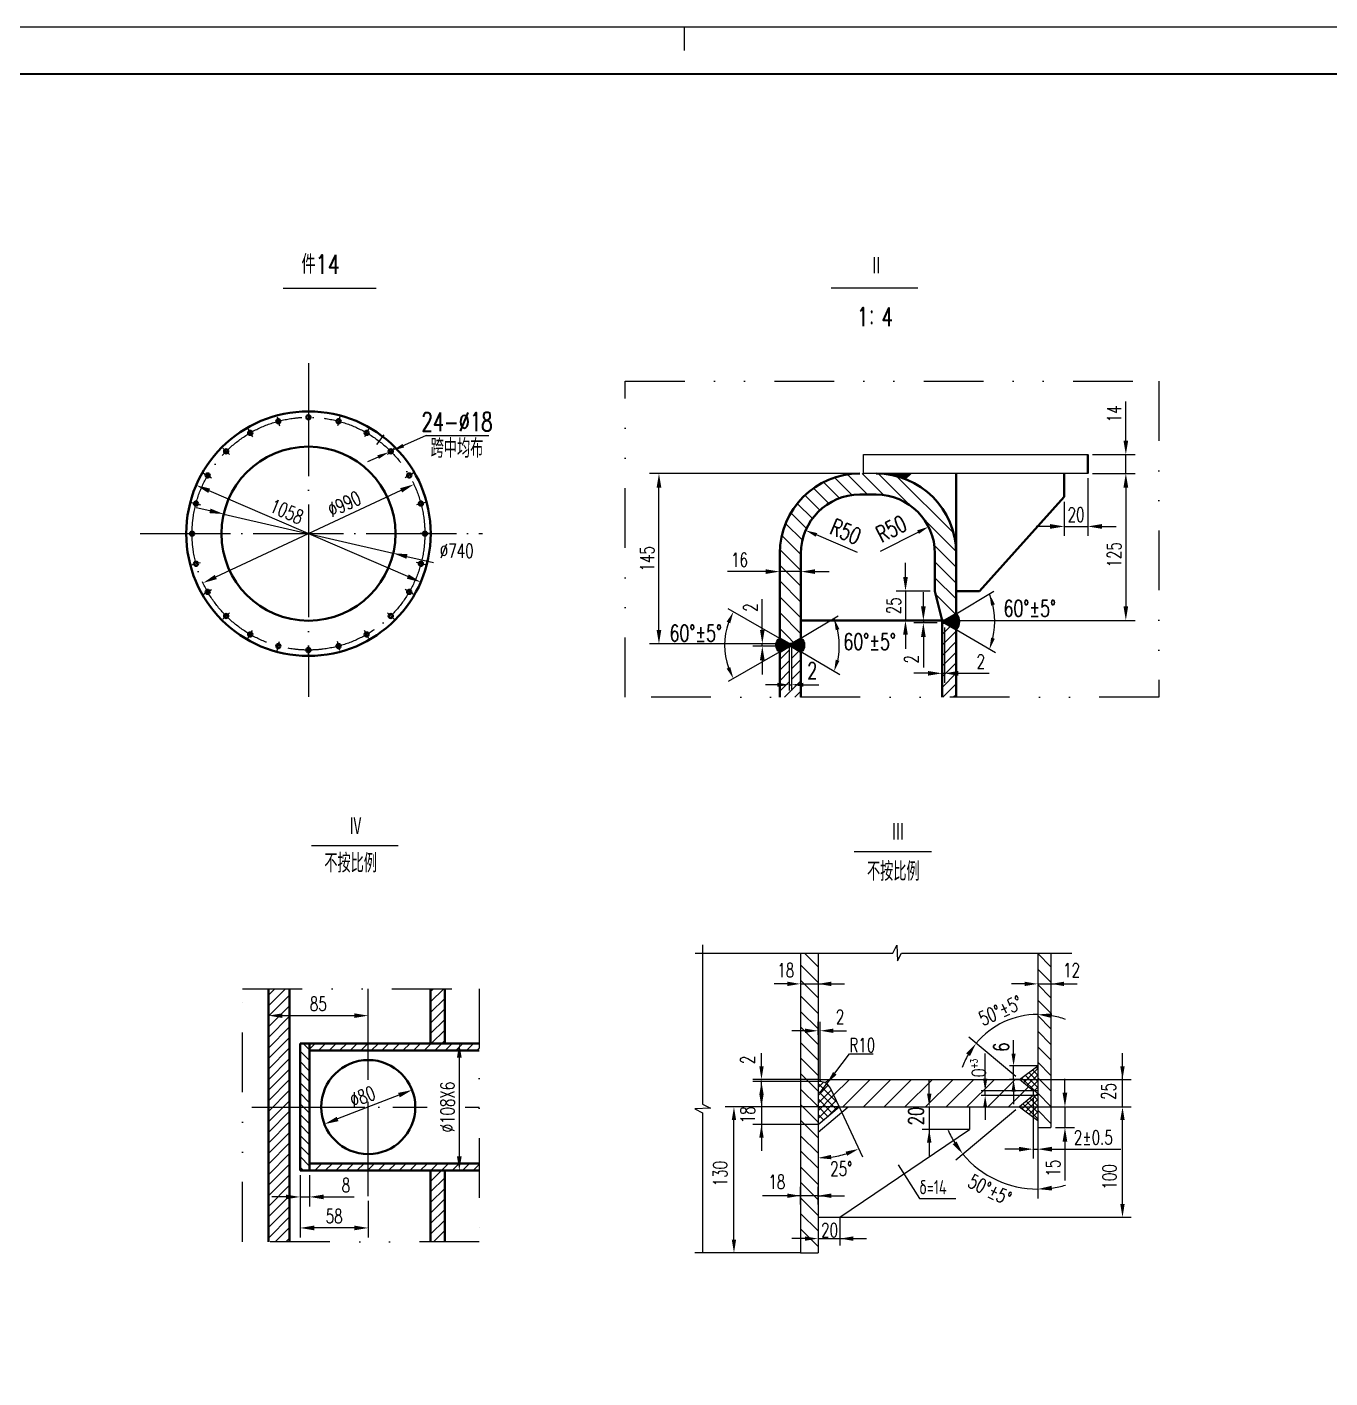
# Model space of a CAD drawing. Extents: x 707610 to 724430, y 95426 to 107306.
# Drawn here: x 713225 to 718766, y 101562 to 107306 of the extents above; entities that cross this region are included whole.
import ezdxf

# ---------------------------------------------------------------- set-up
doc = ezdxf.new("R2010")
doc.units = 0
doc.header["$LTSCALE"] = 20
for name, pattern in [('ACAD_ISO04W100', [30, 24, -3, 0, -3]), ('DASHDOT', [1, 0.5, -0.25, 0, -0.25]), ('DIVIDE', [31.75, 12.7, -6.35, 0, -6.35, 0, -6.35])]:
    doc.linetypes.add(name, pattern=pattern)
for name, color, linetype in [('2', 1, 'Continuous'), ('CDR_DIM', 7, 'Continuous'), ('CDR_DWG1', 1, 'Continuous'), ('K1', 4, 'Continuous'), ('图层2', 2, 'DASHDOT'), ('图层3', 2, 'Continuous'), ('图层6', 3, 'DIVIDE')]:
    doc.layers.add(name, color=color, linetype=linetype)
doc.layers.add('图层5', color=1, linetype='Continuous', lineweight=40)
doc.styles.add('hzfs', font='simplex.shx', dxfattribs={"width": 0.7, "bigfont": 'hzfs.shx'})
doc.dimstyles.new('PVCAD$0', dxfattribs={"dimscale": 20, "dimtxt": 3, "dimasz": 3, "dimexe": 2, "dimexo": 1, "dimgap": 1, "dimtad": 1, "dimdec": 0, "dimzin": 0, "dimdsep": 46, "dimtxsty": 'hzfs', "dimcen": 0, "dimclrd": 4, "dimclre": 4, "dimclrt": 7, "dimadec": 0, "dimazin": 0, "dimtfac": 0.7, "dimtmove": 0, "dimatfit": 0, "dimfxl": 0, "dimlwd": -1, "dimlwe": -1, "dimarcsym": 0})
doc.dimstyles.new('PVCAD$2', dxfattribs={"dimscale": 20, "dimtxt": 3, "dimasz": 3, "dimexe": 2, "dimexo": 1, "dimgap": 1, "dimtad": 2, "dimtih": 1, "dimdec": 0, "dimzin": 0, "dimdsep": 46, "dimtxsty": 'hzfs', "dimcen": 0, "dimclrd": 4, "dimclre": 4, "dimclrt": 7, "dimadec": 0, "dimazin": 0, "dimtfac": 0.7, "dimtmove": 0, "dimatfit": 0, "dimfxl": 0, "dimlwd": -1, "dimlwe": -1, "dimarcsym": 0})
doc.dimstyles.new('PVCAD$3', dxfattribs={"dimscale": 20, "dimtxt": 3, "dimasz": 3, "dimexe": 2, "dimexo": 1, "dimgap": 1, "dimtad": 1, "dimtoh": 1, "dimdec": 0, "dimzin": 0, "dimdsep": 46, "dimtxsty": 'hzfs', "dimcen": 0, "dimclrd": 4, "dimclre": 4, "dimclrt": 7, "dimadec": 0, "dimazin": 0, "dimtfac": 0.7, "dimtmove": 0, "dimatfit": 0, "dimfxl": 0, "dimlwd": -1, "dimlwe": -1, "dimarcsym": 0})
pattern_1 = [(45, (42252.09, 1e-11), (-22.4506403, 22.4506403), [])]
pattern_2 = [(45, (257836.69, -24711.646), (-22.4506403, 22.4506403), [])]

# ---------------------------------------------------------------- blocks, each defined once
blk = doc.blocks.new('*D118')
at = {"layer": 'CDR_DIM', "color": 4}
blk.add_line((714843.9, 104969.7), (713999.3, 105334.3), dxfattribs=at)
for points in [[(714003.2, 105343.5), (713995.3, 105325.2), (713944.2, 105358.1)], [(714847.9, 104978.9), (714839.9, 104960.5), (714899, 104945.9)]]:
    blk.add_solid(points, dxfattribs=at)
at = {"layer": 'Defpoints', "color": 0}
for p in [(713944.2, 105358.1), (714899, 104945.9)]:
    blk.add_point(p, dxfattribs=at)
at = {"layer": 'CDR_DIM', "color": 7, "insert": (714329.5, 105246.2), "char_height": 60, "attachment_point": 5, "rotation": 336.64985, "style": 'hzfs'}
blk.add_mtext('1058', dxfattribs=at)
blk = doc.blocks.new('*D153')
at = {"layer": 'CDR_DIM', "color": 4}
for p, q in [((714918.5, 102983.9), (715103.1, 102983.9)), ((715063.1, 102923.9), (715063.1, 102503.9)), ((714918.5, 102443.9), (715103.1, 102443.9))]:
    blk.add_line(p, q, dxfattribs=at)
for points in [[(715053.1, 102923.9), (715073.1, 102923.9), (715063.1, 102983.9)], [(715053.1, 102503.9), (715073.1, 102503.9), (715063.1, 102443.9)]]:
    blk.add_solid(points, dxfattribs=at)
at = {"layer": 'Defpoints', "color": 0}
for p in [(714898.5, 102983.9), (714898.5, 102443.9), (715063.1, 102443.9)]:
    blk.add_point(p, dxfattribs=at)
at = {"layer": 'CDR_DIM', "color": 7, "insert": (715013.1, 102713.9), "char_height": 60, "attachment_point": 5, "rotation": 90, "style": 'hzfs'}
blk.add_mtext('%%C108X6', dxfattribs=at)
blk = doc.blocks.new('*D119')
at = {"layer": 'Defpoints', "color": 0}
for p in [(714061.1, 105235.5), (714782, 105068.6)]:
    blk.add_point(p, dxfattribs=at)
at = {"layer": '图层3', "color": 4}
for p, q in [((714002.7, 105249), (713944.2, 105262.5)), ((714061.1, 105235.5), (714782, 105068.6)), ((714840.5, 105055), (714953.9, 105028.8))]:
    blk.add_line(p, q, dxfattribs=at)
for points in [[(714004.9, 105258.7), (714000.4, 105239.3), (714061.1, 105235.5)], [(714842.8, 105064.8), (714838.2, 105045.3), (714782, 105068.6)]]:
    blk.add_solid(points, dxfattribs=at)
at = {"layer": '图层3', "color": 7, "insert": (715052.1, 105078.8), "char_height": 60, "attachment_point": 5, "style": 'hzfs'}
blk.add_mtext('∅740', dxfattribs=at)
blk = doc.blocks.new('*D120')
at = {"layer": 'CDR_DIM', "color": 4}
blk.add_line((714027.5, 104967.8), (714815.6, 105336.3), dxfattribs=at)
for points in [[(714811.4, 105345.3), (714819.9, 105327.2), (714870, 105361.7)], [(714023.3, 104976.8), (714031.8, 104958.7), (713973.2, 104942.3)]]:
    blk.add_solid(points, dxfattribs=at)
at = {"layer": 'Defpoints', "color": 0}
for p in [(714870, 105361.7), (713973.2, 104942.3)]:
    blk.add_point(p, dxfattribs=at)
at = {"layer": 'CDR_DIM', "color": 7, "insert": (714573.9, 105278.4), "char_height": 60, "attachment_point": 5, "rotation": 25.05989, "style": 'hzfs'}
blk.add_mtext('∅990', dxfattribs=at)
blk = doc.blocks.new('*D122')
at = {"layer": 'CDR_DIM', "color": 4}
blk.add_line((714806.5, 102764.7), (714545.5, 102663.1), dxfattribs=at)
for points in [[(714802.8, 102774), (714810.1, 102755.3), (714862.4, 102786.4)], [(714541.9, 102672.4), (714549.2, 102653.8), (714489.6, 102641.3)]]:
    blk.add_solid(points, dxfattribs=at)
at = {"layer": 'Defpoints', "color": 0}
for p in [(714862.4, 102786.4), (714489.6, 102641.3)]:
    blk.add_point(p, dxfattribs=at)
at = {"layer": 'CDR_DIM', "color": 7, "insert": (714651.6, 102758.1), "char_height": 60, "attachment_point": 5, "rotation": 21.26883, "style": 'hzfs'}
blk.add_mtext('%%c80', dxfattribs=at)
blk = doc.blocks.new('*D164')
at = {"layer": 'CDR_DIM', "color": 4}
for p, q in [((714386, 102423.9), (714386, 102291.7)), ((714426, 102423.9), (714426, 102291.7)), ((714326, 102331.7), (714266, 102331.7)), ((714386, 102331.7), (714426, 102331.7)), ((714486, 102331.7), (714616, 102331.7))]:
    blk.add_line(p, q, dxfattribs=at)
for points in [[(714326, 102341.7), (714326, 102321.7), (714386, 102331.7)], [(714486, 102341.7), (714486, 102321.7), (714426, 102331.7)]]:
    blk.add_solid(points, dxfattribs=at)
at = {"layer": 'Defpoints', "color": 0}
for p in [(714386, 102443.9), (714426, 102443.9), (714426, 102331.7)]:
    blk.add_point(p, dxfattribs=at)
at = {"layer": 'CDR_DIM', "color": 7, "insert": (714581, 102381.7), "char_height": 60, "attachment_point": 5, "style": 'hzfs'}
blk.add_mtext('8', dxfattribs=at)
blk = doc.blocks.new('*D123')
at = {"layer": 'CDR_DIM', "color": 4}
for p, q in [((714386, 102423.9), (714386, 102159.8)), ((714676, 102314.5), (714676, 102159.8)), ((714616, 102199.8), (714446, 102199.8))]:
    blk.add_line(p, q, dxfattribs=at)
for points in [[(714446, 102209.8), (714446, 102189.8), (714386, 102199.8)], [(714616, 102209.8), (714616, 102189.8), (714676, 102199.8)]]:
    blk.add_solid(points, dxfattribs=at)
at = {"layer": 'Defpoints', "color": 0}
for p in [(714386, 102443.9), (714676, 102334.5), (714386, 102199.8)]:
    blk.add_point(p, dxfattribs=at)
at = {"layer": 'CDR_DIM', "color": 7, "insert": (714531, 102249.8), "char_height": 60, "attachment_point": 5, "style": 'hzfs'}
blk.add_mtext('58', dxfattribs=at)
blk = doc.blocks.new('*D165')
at = {"layer": 'CDR_DIM', "color": 4}
for p, q in [((714251, 103108.4), (714251, 103142.6)), ((714676, 103108.4), (714676, 103142.6)), ((714311, 103102.6), (714616, 103102.6))]:
    blk.add_line(p, q, dxfattribs=at)
for points in [[(714311, 103112.6), (714311, 103092.6), (714251, 103102.6)], [(714616, 103112.6), (714616, 103092.6), (714676, 103102.6)]]:
    blk.add_solid(points, dxfattribs=at)
at = {"layer": 'Defpoints', "color": 0}
for p in [(714251, 103088.4), (714676, 103102.6), (714676, 103088.4)]:
    blk.add_point(p, dxfattribs=at)
at = {"layer": 'CDR_DIM', "color": 7, "insert": (714463.5, 103152.6), "char_height": 60, "attachment_point": 5, "style": 'hzfs'}
blk.add_mtext('85', dxfattribs=at)
blk = doc.blocks.new('*D112')
at = {"layer": 'CDR_DIM', "color": 4}
for p, q in [((717735.9, 105388), (717735.9, 105142.7)), ((717635.9, 105288), (717635.9, 105142.7)), ((717575.9, 105182.7), (717515.9, 105182.7)), ((717635.9, 105182.7), (717735.9, 105182.7)), ((717795.9, 105182.7), (717855.9, 105182.7))]:
    blk.add_line(p, q, dxfattribs=at)
for points in [[(717575.9, 105192.7), (717575.9, 105172.7), (717635.9, 105182.7)], [(717795.9, 105192.7), (717795.9, 105172.7), (717735.9, 105182.7)]]:
    blk.add_solid(points, dxfattribs=at)
at = {"layer": 'Defpoints', "color": 0}
for p in [(717735.9, 105408), (717635.9, 105308), (717735.9, 105182.7)]:
    blk.add_point(p, dxfattribs=at)
at = {"layer": 'CDR_DIM', "color": 7, "insert": (717685.9, 105232.7), "char_height": 60, "attachment_point": 5, "style": 'hzfs'}
blk.add_mtext('20', dxfattribs=at)
blk = doc.blocks.new('*D141')
at = {"layer": 'CDR_DIM', "color": 4}
for p, q in [((717115.9, 104753), (717115.9, 104518.2)), ((717125.9, 104753), (717125.9, 104518.2)), ((717055.9, 104558.2), (716995.9, 104558.2)), ((717115.9, 104558.2), (717125.9, 104558.2)), ((717185.9, 104558.2), (717315.9, 104558.2))]:
    blk.add_line(p, q, dxfattribs=at)
for points in [[(717055.9, 104568.2), (717055.9, 104548.2), (717115.9, 104558.2)], [(717185.9, 104568.2), (717185.9, 104548.2), (717125.9, 104558.2)]]:
    blk.add_solid(points, dxfattribs=at)
at = {"layer": 'Defpoints', "color": 0}
for p in [(717115.9, 104773), (717125.9, 104773), (717125.9, 104558.2)]:
    blk.add_point(p, dxfattribs=at)
at = {"layer": 'CDR_DIM', "color": 7, "insert": (717280.9, 104608.2), "char_height": 60, "attachment_point": 5, "style": 'hzfs'}
blk.add_mtext('2', dxfattribs=at)
blk = doc.blocks.new('*D113')
at = {"layer": 'CDR_DIM', "color": 4}
for p, q in [((717036.6, 104843), (717036.6, 104903)), ((717095.9, 104783), (716996.6, 104783)), ((717036.6, 104783), (717036.6, 104773)), ((717095.9, 104773), (716996.6, 104773)), ((717036.6, 104713), (717036.6, 104583))]:
    blk.add_line(p, q, dxfattribs=at)
for points in [[(717026.6, 104843), (717046.6, 104843), (717036.6, 104783)], [(717026.6, 104713), (717046.6, 104713), (717036.6, 104773)]]:
    blk.add_solid(points, dxfattribs=at)
at = {"layer": 'Defpoints', "color": 0}
for p in [(717115.9, 104783), (717036.6, 104773), (717115.9, 104773)]:
    blk.add_point(p, dxfattribs=at)
at = {"layer": 'CDR_DIM', "color": 7, "insert": (716986.6, 104618), "char_height": 60, "attachment_point": 5, "rotation": 90, "style": 'hzfs'}
blk.add_mtext('2', dxfattribs=at)
blk = doc.blocks.new('*D114')
at = {"layer": 'CDR_DIM', "color": 4}
for p, q in [((716745.9, 105408), (715872.2, 105408)), ((715912.2, 104743), (715912.2, 105348)), ((716354.2, 104683), (715872.2, 104683))]:
    blk.add_line(p, q, dxfattribs=at)
for points in [[(715902.2, 105348), (715922.2, 105348), (715912.2, 105408)], [(715902.2, 104743), (715922.2, 104743), (715912.2, 104683)]]:
    blk.add_solid(points, dxfattribs=at)
at = {"layer": 'Defpoints', "color": 0}
for p in [(715912.2, 105408), (716765.9, 105408), (716374.2, 104683)]:
    blk.add_point(p, dxfattribs=at)
at = {"layer": 'CDR_DIM', "color": 7, "insert": (715862.2, 105045.5), "char_height": 60, "attachment_point": 5, "rotation": 90, "style": 'hzfs'}
blk.add_mtext('145', dxfattribs=at)
blk = doc.blocks.new('*D115')
at = {"layer": 'CDR_DIM', "color": 4}
for p, q in [((716425.9, 105010.6), (716425.9, 105030.6)), ((716515.9, 105010.6), (716515.9, 105030.6)), ((716365.9, 104990.6), (716203.7, 104990.6)), ((716515.9, 104990.6), (716425.9, 104990.6)), ((716575.9, 104990.6), (716635.9, 104990.6))]:
    blk.add_line(p, q, dxfattribs=at)
for points in [[(716365.9, 105000.6), (716365.9, 104980.6), (716425.9, 104990.6)], [(716575.9, 105000.6), (716575.9, 104980.6), (716515.9, 104990.6)]]:
    blk.add_solid(points, dxfattribs=at)
at = {"layer": 'Defpoints', "color": 0}
for p in [(716425.9, 104990.6), (716425.9, 104990.6), (716515.9, 104990.6)]:
    blk.add_point(p, dxfattribs=at)
at = {"layer": 'CDR_DIM', "color": 7, "insert": (716254.8, 105040.6), "char_height": 60, "attachment_point": 5, "style": 'hzfs'}
blk.add_mtext('16', dxfattribs=at)
blk = doc.blocks.new('*D142')
at = {"layer": 'CDR_DIM', "color": 4}
for p, q in [((716351.7, 104743), (716351.7, 104873)), ((716445.9, 104683), (716311.7, 104683)), ((716445.9, 104673), (716311.7, 104673)), ((716351.7, 104673), (716351.7, 104683)), ((716351.7, 104613), (716351.7, 104553))]:
    blk.add_line(p, q, dxfattribs=at)
for points in [[(716341.7, 104743), (716361.7, 104743), (716351.7, 104683)], [(716341.7, 104613), (716361.7, 104613), (716351.7, 104673)]]:
    blk.add_solid(points, dxfattribs=at)
at = {"layer": 'Defpoints', "color": 0}
for p in [(716351.7, 104673), (716465.9, 104683), (716465.9, 104673)]:
    blk.add_point(p, dxfattribs=at)
at = {"layer": 'CDR_DIM', "color": 7, "insert": (716301.7, 104838), "char_height": 60, "attachment_point": 5, "rotation": 90, "style": 'hzfs'}
blk.add_mtext('2', dxfattribs=at)
blk = doc.blocks.new('*D143')
at = {"layer": 'CDR_DIM', "color": 4}
for p, q in [((716960.6, 104968), (716960.6, 105028)), ((717065.9, 104908), (716920.6, 104908)), ((716960.6, 104908), (716960.6, 104783)), ((717095.9, 104783), (716920.6, 104783)), ((716960.6, 104723), (716960.6, 104663))]:
    blk.add_line(p, q, dxfattribs=at)
for points in [[(716950.6, 104968), (716970.6, 104968), (716960.6, 104908)], [(716950.6, 104723), (716970.6, 104723), (716960.6, 104783)]]:
    blk.add_solid(points, dxfattribs=at)
at = {"layer": 'Defpoints', "color": 0}
for p in [(717085.9, 104908), (716960.6, 104783), (717115.9, 104783)]:
    blk.add_point(p, dxfattribs=at)
at = {"layer": 'CDR_DIM', "color": 7, "insert": (716910.6, 104845.5), "char_height": 60, "attachment_point": 5, "rotation": 90, "style": 'hzfs'}
blk.add_mtext('25', dxfattribs=at)
blk = doc.blocks.new('*D144')
at = {"layer": 'CDR_DIM', "color": 4}
for p, q in [((717755.9, 105408), (717937.7, 105408)), ((717897.7, 105348), (717897.7, 104843)), ((717145.9, 104783), (717937.7, 104783))]:
    blk.add_line(p, q, dxfattribs=at)
for points in [[(717887.7, 105348), (717907.7, 105348), (717897.7, 105408)], [(717887.7, 104843), (717907.7, 104843), (717897.7, 104783)]]:
    blk.add_solid(points, dxfattribs=at)
at = {"layer": 'Defpoints', "color": 0}
for p in [(717735.9, 105408), (717125.9, 104783), (717897.7, 104783)]:
    blk.add_point(p, dxfattribs=at)
at = {"layer": 'CDR_DIM', "color": 7, "insert": (717847.7, 105062.2), "char_height": 60, "attachment_point": 5, "rotation": 90, "style": 'hzfs'}
blk.add_mtext('125', dxfattribs=at)
blk = doc.blocks.new('*D116')
at = {"layer": 'CDR_DIM', "color": 4}
for p, q in [((717897.7, 105548), (717897.7, 105714.4)), ((717755.9, 105488), (717937.7, 105488)), ((717897.7, 105408), (717897.7, 105488)), ((717755.9, 105408), (717937.7, 105408)), ((717897.7, 105348), (717897.7, 105288))]:
    blk.add_line(p, q, dxfattribs=at)
for points in [[(717887.7, 105548), (717907.7, 105548), (717897.7, 105488)], [(717887.7, 105348), (717907.7, 105348), (717897.7, 105408)]]:
    blk.add_solid(points, dxfattribs=at)
at = {"layer": 'Defpoints', "color": 0}
for p in [(717735.9, 105488), (717735.9, 105408), (717897.7, 105408)]:
    blk.add_point(p, dxfattribs=at)
at = {"layer": 'CDR_DIM', "color": 7, "insert": (717847.7, 105661.2), "char_height": 60, "attachment_point": 5, "rotation": 90, "style": 'hzfs'}
blk.add_mtext('14', dxfattribs=at)
blk = doc.blocks.new('CAXBLOCK119', base_point=(-245, 0))
at = {"color": 0}
for p, q in [((-17209.5, 2663.8), (-17208.3, 2665)), ((-17209.5, 2637.2), (-17190.9, 2655.8)), ((-17145.6, 2587.7), (-17209.5, 2651.6)), ((-17209.5, 2610.7), (-17174.6, 2645.6)), ((-17209.5, 2584.2), (-17164.8, 2628.9)), ((-17168.7, 2637.4), (-17184.6, 2653.2)), ((-17147.6, 2563.2), (-17209.5, 2625.1)), ((-17209.5, 2557.7), (-17156.4, 2610.8)), ((-17162, 2551.1), (-17209.5, 2598.6)), ((-17209.5, 2531.2), (-17147.9, 2592.8)), ((-17176.4, 2539), (-17209.5, 2572.1)), ((-17190.8, 2526.9), (-17209.5, 2545.6)), ((-17168.9, 2545.3), (-17139.5, 2574.7)), ((-17205.3, 2514.8), (-17209.5, 2519))]:
    blk.add_line(p, q, dxfattribs=at)
blk = doc.blocks.new('*D170')
at = {"color": 4}
blk.add_line((717429.6, 102844.2), (717230.6, 103011.2), dxfattribs=at)
for start, end in [(90, 140), (69.85852, 79.92926), (150.07074, 160.14148)]:
    blk.add_arc((717523.1, 102765.8), 341.8, start, end, dxfattribs=at)
for points in [[(717582, 103092.4), (717583.7, 103112.3), (717523.1, 103107.6)], [(717218.7, 102942.1), (717235, 102930.6), (717261.2, 102985.5)]]:
    blk.add_solid(points, dxfattribs=at)
at = {"layer": 'Defpoints', "color": 0}
for p in [(717523.1, 103366.6), (717335.2, 103051.4), (717444.9, 102831.3), (717503.4, 102782.3), (717523.1, 102626.3)]:
    blk.add_point(p, dxfattribs=at)
at = {"color": 7, "insert": (717364.3, 103124), "char_height": 60, "attachment_point": 5, "rotation": 23.90013, "style": 'hzfs'}
blk.add_mtext('50%%D%%P5%%D', dxfattribs=at)
blk = doc.blocks.new('*D171')
at = {"color": 4}
for p, q in [((717429.6, 102701.7), (717174.4, 102487.5)), ((717523.1, 102606.3), (717523.1, 102324.9))]:
    blk.add_line(p, q, dxfattribs=at)
for start, end in [(203.42644, 211.71322), (220, 270), (278.28678, 286.57356)]:
    blk.add_arc((717523.1, 102780.1), 415.2, start, end, dxfattribs=at)
for points in [[(717178, 102567.7), (717161.8, 102556), (717205, 102513.2)], [(717583.6, 102359.2), (717582.2, 102379.2), (717523.1, 102364.9)]]:
    blk.add_solid(points, dxfattribs=at)
at = {"layer": 'Defpoints', "color": 0}
for p in [(717523.1, 103366.6), (717444.9, 102714.5), (717503.4, 102763.6), (717523.1, 102626.3), (717404, 102382.3)]:
    blk.add_point(p, dxfattribs=at)
at = {"color": 7, "insert": (717319.7, 102361.7), "char_height": 60, "attachment_point": 5, "rotation": 334.07334, "style": 'hzfs'}
blk.add_mtext('{\\F|c134;50%%D%%P5%%D}', dxfattribs=at)
blk = doc.blocks.new('*D172')
at = {"color": 4}
for p, q in [((717503.4, 102752.9), (717503.4, 102494.8)), ((717523.1, 102752.9), (717523.1, 102494.8)), ((717443.4, 102534.8), (717383.4, 102534.8)), ((717503.4, 102534.8), (717523.1, 102534.8)), ((717583.1, 102534.8), (717875.9, 102534.8))]:
    blk.add_line(p, q, dxfattribs=at)
for points in [[(717443.4, 102544.8), (717443.4, 102524.8), (717503.4, 102534.8)], [(717583.1, 102544.8), (717583.1, 102524.8), (717523.1, 102534.8)]]:
    blk.add_solid(points, dxfattribs=at)
at = {"layer": 'Defpoints', "color": 0}
for p in [(717503.4, 102772.9), (717523.1, 102772.9), (717523.1, 102534.8)]:
    blk.add_point(p, dxfattribs=at)
at = {"color": 7, "insert": (717759.5, 102584.8), "char_height": 60, "attachment_point": 5, "style": 'hzfs'}
blk.add_mtext('2%%P0.5', dxfattribs=at)
blk = doc.blocks.new('*D173')
at = {"color": 4}
for p, q in [((717638.7, 102774.5), (717638.7, 102834.5)), ((717624.4, 102714.5), (717678.7, 102714.5)), ((717638.7, 102714.5), (717638.7, 102626.3)), ((717599.1, 102626.3), (717678.7, 102626.3)), ((717638.7, 102566.3), (717638.7, 102402))]:
    blk.add_line(p, q, dxfattribs=at)
for points in [[(717628.7, 102774.5), (717648.7, 102774.5), (717638.7, 102714.5)], [(717628.7, 102566.3), (717648.7, 102566.3), (717638.7, 102626.3)]]:
    blk.add_solid(points, dxfattribs=at)
at = {"layer": 'Defpoints', "color": 0}
for p in [(717604.4, 102714.5), (717579.1, 102626.3), (717638.7, 102626.3)]:
    blk.add_point(p, dxfattribs=at)
at = {"color": 7, "insert": (717588.7, 102454.1), "char_height": 60, "attachment_point": 5, "rotation": 90, "style": 'hzfs'}
blk.add_mtext('15', dxfattribs=at)

msp = doc.modelspace()

# ---------------------------------------------------------------- hatches: boundary and pattern name
for points in [[(716513.9, 103237.6), (716457.9, 103228.3), (716457.9, 103247)], [(716588.7, 103237.6), (716644.8, 103228.3), (716644.8, 103247)], [(717523.1, 103237.6), (717467, 103228.3), (717467, 103247)], [(717579.1, 103237.6), (717635.2, 103228.3), (717635.2, 103247)], [(716588.7, 103038.3), (716532.6, 103029), (716532.6, 103047.6)], [(716598, 103038.3), (716654.1, 103029), (716654.1, 103047.6)], [(716348.2, 102831.3), (716357.6, 102887.4), (716338.9, 102887.4)], [(717883.5, 102831.3), (717892.8, 102887.4), (717874.1, 102887.4)], [(716626.1, 102812.6), (716667.3, 102851.8), (716652.4, 102863)], [(716348.2, 102822), (716357.6, 102765.9), (716338.9, 102765.9)], [(716348.2, 102714.5), (716357.6, 102770.6), (716338.9, 102770.6)], [(717061.6, 102714.5), (717071, 102770.6), (717052.3, 102770.6)], [(716231.1, 102714.5), (716240.4, 102658.5), (716221.8, 102658.5)], [(717883.5, 102714.5), (717892.8, 102658.5), (717874.1, 102658.5)], [(717883.5, 102714.5), (717892.8, 102658.5), (717874.1, 102658.5)], [(716348.2, 102639.8), (716357.6, 102583.7), (716338.9, 102583.7)], [(717061.6, 102619.1), (717071, 102563), (717052.3, 102563)], [(716588.7, 102497.4), (716644, 102510.6), (716645.3, 102491.9)], [(716761.3, 102535.7), (716712.4, 102506.8), (716705.6, 102524.3)], [(716513.9, 102336.9), (716457.9, 102327.6), (716457.9, 102346.2)], [(716588.7, 102336.9), (716644.8, 102327.6), (716644.8, 102346.2)], [(717883.5, 102245.3), (717892.8, 102301.4), (717874.1, 102301.4)], [(716231.1, 102093.9), (716240.4, 102150), (716221.8, 102150)], [(716588.7, 102154.5), (716532.6, 102145.2), (716532.6, 102163.9)], [(716682.1, 102154.5), (716738.2, 102145.2), (716738.2, 102163.9)]]:
    msp.add_hatch(color=256).paths.add_polyline_path(points, flags=0)
h = msp.add_hatch()
h.set_pattern_fill('ANSI37', color=256, scale=149.5, style=0)
h.set_pattern_definition([(45, (705351.867, 95728.024), (-13.214058, 13.214058), []), (135, (705351.867, 95728.024), (-13.214058, -13.214058), [])])
h.paths.add_polyline_path([(717444.9, 102831.3), (717503.4, 102782.3), (717523.1, 102782.3), (717523.1, 102888.5)])
h.paths.add_polyline_path([(717523.1, 102763.6), (717503.4, 102763.6), (717444.9, 102714.5), (717523.1, 102657.3)])
h.paths.add_polyline_path([(717523.1, 102782.3), (717503.4, 102782.3), (717503.4, 102763.6), (717523.1, 102763.6)])
at = {"layer": 'CDR_DIM', "ltscale": 30}
h = msp.add_hatch(dxfattribs=at)
h.set_pattern_fill('ANSI37', color=256, style=0)
h.set_pattern_definition([(45, (42252.0892, -54683.8763), (-2.24506403, 2.24506403), []), (135, (42252.0892, -54683.8763), (-2.24506403, -2.24506403), [])])
h.paths.add_polyline_path([(716981.3, 105408), (716844.3, 105408), (716844.4, 105407.9, -0.085421), (716957.6, 105385.5)])
h = msp.add_hatch(dxfattribs=at)
h.set_pattern_fill('ANSI37', color=256, style=0)
h.set_pattern_definition([(45, (362359.2814, -37843.376), (-2.24506403, 2.24506403), []), (135, (362359.2814, -37843.376), (-2.24506403, -2.24506403), [])])
h.paths.add_polyline_path([(717175.9, 104811.8), (717125.9, 104783), (717115.9, 104783), (717115.9, 104773), (717125.9, 104773), (717175.9, 104744.1, 0.376505)])
h = msp.add_hatch(dxfattribs=at)
h.set_pattern_fill('ANSI31', color=256, scale=10, style=0)
h.set_pattern_definition(pattern_2)
h.paths.add_polyline_path([(717175.9, 104744.1), (717125.9, 104773), (717115.9, 104773), (717115.9, 104456.6), (717175.9, 104456.6)])
h = msp.add_hatch(dxfattribs=at)
h.set_pattern_fill('ANSI37', color=256, style=0)
h.set_pattern_definition([(45, (254517.041, -59757.8137), (-2.24506403, 2.24506403), []), (135, (254517.041, -59757.8137), (-2.24506403, -2.24506403), [])])
h.paths.add_polyline_path([(716425.9, 104706.1, 0.519742), (716425.9, 104649.9), (716465.9, 104673), (716475.9, 104673), (716515.9, 104649.9, 0.519742), (716515.9, 104706.1), (716475.9, 104683), (716465.9, 104683)])
h = msp.add_hatch(dxfattribs=at)
h.set_pattern_fill('ANSI31', color=256, scale=10, style=0)
h.set_pattern_definition(pattern_2)
h.paths.add_polyline_path([(716475.9, 104509.6), (716465.9, 104509.6), (716465.9, 104673), (716425.9, 104649.9), (716425.9, 104456.6), (716515.9, 104456.6), (716515.9, 104649.9), (716475.9, 104673)])
h = msp.add_hatch(dxfattribs=at)
h.set_pattern_fill('ANSI31', color=256, scale=10, style=0)
h.set_pattern_definition(pattern_1)
h.paths.add_polyline_path([(714341, 103217), (714251, 103217), (714251, 102713.9), (714341, 102713.9)])
h.paths.add_polyline_path([(714341, 102713.9), (714251, 102713.9), (714251, 102141.4), (714341, 102141.4)])
h = msp.add_hatch(dxfattribs=at)
h.set_pattern_fill('ANSI31', color=256, scale=10, style=0)
h.set_pattern_definition(pattern_1)
h.paths.add_polyline_path([(715001, 103217), (714941, 103217), (714941, 102983.9), (715001, 102983.9)])
h.paths.add_polyline_path([(715001, 102443.9), (714941, 102443.9), (714941, 102141.4), (715001, 102141.4)])
h = msp.add_hatch(dxfattribs=at)
h.set_pattern_fill('ANSI31', color=256, scale=10, angle=90, style=0)
h.set_pattern_definition([(135, (42252.09, 1e-11), (-22.4506403, -22.4506403), [])])
h.paths.add_polyline_path([(714426, 102983.9), (714386, 102983.9), (714386, 102713.9), (714426, 102713.9)])
h.paths.add_polyline_path([(714386, 102443.9), (714426, 102443.9), (714426, 102713.9), (714386, 102713.9)])
h = msp.add_hatch(dxfattribs=at)
h.set_pattern_fill('ANSI31', color=256, scale=10, style=0)
h.set_pattern_definition(pattern_1)
h.paths.add_polyline_path([(714676, 102953.9), (714676, 102983.9), (714426, 102983.9), (714426, 102953.9)])
h.paths.add_polyline_path([(715147.8, 102953.9), (715147.8, 102983.9), (714676, 102983.9), (714676, 102953.9)])
h = msp.add_hatch(dxfattribs=at)
h.set_pattern_fill('ANSI31', color=256, scale=10, style=0)
h.set_pattern_definition(pattern_1)
h.paths.add_polyline_path([(714676, 102473.9), (714676, 102443.9), (714426, 102443.9), (714426, 102473.9)])
h.paths.add_polyline_path([(715147.8, 102473.9), (715147.8, 102443.9), (714676, 102443.9), (714676, 102473.9)])

# ---------------------------------------------------------------- linework, layer by layer
for p, q in [((724430.1, 107306.3), (707610.1, 107306.3)), ((716020.1, 107306.3), (716020.1, 107206.3)), ((716457.9, 103237.6), (716401.8, 103237.6)), ((716513.9, 103237.6), (716700.8, 103237.6)), ((717467, 103237.6), (717410.9, 103237.6)), ((717523.1, 103252.6), (717523.1, 103200.3)), ((717523.1, 103237.6), (717691.3, 103237.6)), ((717579.1, 103248.8), (717579.1, 103200.3)), ((716513.9, 103210.2), (716513.9, 103154.2)), ((716588.7, 103206.5), (716588.7, 103154.2)), ((716588.7, 103020.9), (716588.7, 103075.7)), ((716598, 102831.3), (716598, 103075.7)), ((716532.6, 103038.3), (716476.6, 103038.3)), ((716654.1, 103038.3), (716710.2, 103038.3)), ((716348.2, 102887.4), (716348.2, 102943.5)), ((717883.5, 102714.5), (717883.5, 102943.5)), ((716598, 102775.3), (716722, 102939.9)), ((716722, 102939.9), (716822.9, 102939.9)), ((716588.7, 102831.3), (716310.8, 102831.3)), ((716348.2, 102770.6), (716348.2, 102826.7)), ((717061.6, 102770.6), (717061.6, 102826.7)), ((717444.2, 102831.3), (717848.1, 102831.3)), ((717849.3, 102831.3), (717920.8, 102831.3)), ((716598, 102822), (716310.8, 102822)), ((716310.8, 102714.5), (716193.7, 102714.5)), ((716677.9, 102714.5), (716310.8, 102714.5)), ((716348.2, 102765.9), (716348.2, 102709.9)), ((716348.2, 102714.5), (716348.2, 102527.7)), ((716677.9, 102714.5), (716777.1, 102501.8)), ((717054.2, 102714.5), (717099, 102714.5)), ((717061.6, 102714.5), (717061.6, 102507)), ((717444.2, 102714.5), (717919.6, 102714.5)), ((717882.2, 102714.5), (717920.8, 102714.5)), ((716231.1, 102139.9), (716231.1, 102658.5)), ((717883.5, 102301.4), (717883.5, 102658.5)), ((716588.7, 102639.8), (716310.8, 102639.8)), ((717233.2, 102619.1), (717032.2, 102619.1)), ((716929.5, 102468.1), (717019.6, 102325.7)), ((716513.9, 102299.5), (716513.9, 102374.3)), ((716588.7, 102299.5), (716588.7, 102374.3)), ((716401.8, 102336.9), (716352.5, 102336.9)), ((716588.7, 102336.9), (716401.8, 102336.9)), ((716588.7, 102336.9), (716700.8, 102336.9)), ((717019.6, 102325.7), (717175.4, 102325.7)), ((716682.1, 102245.3), (716682.1, 102125.2)), ((716682.1, 102245.3), (717920.8, 102245.3)), ((716532.6, 102154.5), (716476.6, 102154.5)), ((716588.7, 102154.5), (716794.3, 102154.5)), ((716513.9, 102093.9), (716064.8, 102093.9))]:
    msp.add_line(p, q)
at = {"color": 0}
for p, q in [((716588.7, 103310.2), (716532.3, 103366.6)), ((717579.1, 103310.8), (717523.4, 103366.6)), ((716588.7, 103244.1), (716513.9, 103318.9)), ((717579.1, 103244.8), (717523.1, 103300.8)), ((716588.7, 103178.1), (716513.9, 103252.8)), ((717579.1, 103178.7), (717523.1, 103234.7)), ((716588.7, 103112), (716513.9, 103186.7)), ((716588.7, 103045.9), (716513.9, 103120.7)), ((717579.1, 103112.6), (717523.1, 103168.7)), ((717579.1, 103046.5), (717523.1, 103102.6)), ((716588.7, 102979.9), (716513.9, 103054.6)), ((717579.1, 102980.5), (717523.1, 103036.5)), ((716588.7, 102913.8), (716513.9, 102988.5)), ((717579.1, 102914.4), (717523.1, 102970.5)), ((716588.7, 102847.7), (716513.9, 102922.5)), ((717579.1, 102848.3), (717523.1, 102904.4)), ((716588.7, 102781.6), (716513.9, 102856.4)), ((716619.6, 102816.7), (716634.3, 102831.3)), ((716654.9, 102763.9), (716722.4, 102831.3)), ((716693.7, 102714.5), (716810.5, 102831.3)), ((716781.8, 102714.5), (716898.6, 102831.3)), ((716869.9, 102714.5), (716986.7, 102831.3)), ((716958, 102714.5), (717074.8, 102831.3)), ((717046, 102714.5), (717162.8, 102831.3)), ((717134.1, 102714.5), (717250.9, 102831.3)), ((717222.2, 102714.5), (717339, 102831.3)), ((717310.3, 102714.5), (717427.1, 102831.3)), ((717579.1, 102782.3), (717523.1, 102838.3)), ((716588.7, 102715.6), (716513.9, 102790.3)), ((717398.4, 102714.5), (717483.2, 102799.3)), ((717579.1, 102716.2), (717523.1, 102772.3)), ((716588.7, 102649.5), (716513.9, 102724.3)), ((716588.7, 102583.4), (716513.9, 102658.2)), ((717579.1, 102644), (717523.1, 102700)), ((716588.7, 102517.4), (716513.9, 102592.1)), ((716588.7, 102453.4), (716513.9, 102528.1)), ((716588.7, 102385.2), (716513.9, 102460)), ((716588.7, 102319.2), (716513.9, 102393.9)), ((716588.7, 102253.1), (716513.9, 102327.8)), ((716588.7, 102187), (716513.9, 102261.8)), ((716588.7, 102120.9), (716513.9, 102195.7))]:
    msp.add_line(p, q, dxfattribs=at)
at = {"color": 4}
for p, q in [((717420.2, 102940.9), (717420.2, 102998.4)), ((717299.4, 102834.6), (717299.4, 102942.1)), ((717523.1, 102888.5), (717403.4, 102888.5)), ((717420.2, 102831.3), (717420.2, 102888.5)), ((717444.9, 102831.3), (717403.4, 102831.3)), ((717523.1, 102782.3), (717282.6, 102782.3)), ((717299.4, 102763.6), (717299.4, 102782.3)), ((717420.2, 102779), (717420.2, 102726.7)), ((717523.1, 102763.6), (717282.6, 102763.6)), ((717299.4, 102711.2), (717299.4, 102658.9))]:
    msp.add_line(p, q, dxfattribs=at)
for points in [[(716097.8, 103403.9), (716097.8, 102726.2), (716131.1, 102709.2), (716064.5, 102705.8), (716097.8, 102688.8), (716097.8, 102093.9)], [(716065.9, 103368.7), (716906.5, 103368.7), (716923.5, 103402), (716926.9, 103335.4), (716943.9, 103368.7), (717668.4, 103368.7)]]:
    msp.add_lwpolyline(points)
msp.add_arc((716588.7, 102905.9), 408.4, 277.87065, 287.12935)
for points in [[(717411.5, 102940.9), (717429, 102940.9), (717420.2, 102888.5)], [(717290.7, 102834.6), (717308.2, 102834.6), (717299.4, 102782.3)], [(717411.5, 102779), (717429, 102779), (717420.2, 102831.3)], [(717290.7, 102711.2), (717308.2, 102711.2), (717299.4, 102763.6)]]:
    msp.add_solid(points, dxfattribs=at)
at = {"layer": '2'}
msp.add_line((716513.9, 102093.9), (716588.7, 102093.9), dxfattribs=at)
at = {"layer": 'CDR_DIM', "ltscale": 30}
for p, q in [((714313.4, 106195.3), (714709.1, 106195.3)), ((714922.4, 105569.8), (714817.2, 105522.5)), ((714922.4, 105569.8), (715189.2, 105569.8)), ((714717.8, 105477.9), (714672.2, 105457.4)), ((714763.4, 105498.3), (714779.8, 105505.7)), ((716680.1, 105302.8), (716611.8, 105371.1)), ((716734.3, 105316), (716659.4, 105390.9)), ((716799.6, 105318), (716713.6, 105403.9)), ((716869.2, 105315.7), (716777, 105408)), ((716980.1, 105272.2), (716844.4, 105407.9)), ((717164.5, 105155.1), (716923, 105396.6)), ((716596.4, 105251.8), (716532.7, 105315.5)), ((716634.7, 105280.8), (716569.8, 105345.7)), ((716539.5, 105174), (716472.9, 105240.6)), ((716564.6, 105216.2), (716500.4, 105280.4)), ((716522.2, 105123.9), (716450.7, 105195.5)), ((717175.8, 105076.5), (717040, 105212.2)), ((716515.9, 105062.9), (716434.5, 105144.2)), ((716756.2, 105072.1), (716581.9, 105146.5)), ((716853.7, 105077), (717014.1, 105158.7)), ((716515.9, 104995.6), (716426.3, 105085.1)), ((717175.9, 105009.1), (717083.6, 105101.3)), ((716515.9, 104928.2), (716425.9, 105018.2)), ((717175.9, 104941.7), (717085.9, 105031.7)), ((717175.9, 104874.4), (717085.9, 104964.4)), ((716515.9, 104860.8), (716425.9, 104950.8)), ((717172.8, 104810.1), (717089.3, 104893.6)), ((717175.9, 104811.8), (717335.8, 104906.9)), ((716515.9, 104793.5), (716425.9, 104883.5)), ((716425.9, 104706.1), (716207.2, 104832.3)), ((716515.9, 104726.1), (716425.9, 104816.1)), ((716515.1, 104707), (716675, 104802)), ((716520.5, 104653.8), (716425.9, 104748.8)), ((717175.9, 104744.1), (717342.8, 104646.3)), ((716445.9, 104661.4), (716414.6, 104692.7)), ((716465.9, 104673), (716465.9, 104484.6)), ((716475.9, 104673), (716475.9, 104484.6)), ((716425.9, 104649.9), (716207.2, 104523.6)), ((716515.1, 104650.3), (716682.1, 104552.5)), ((716415.9, 104509.6), (716365.9, 104509.6)), ((716465.9, 104509.6), (716475.9, 104509.6)), ((716525.9, 104509.6), (716592.2, 104509.6)), ((716516, 104456.6), (716515.9, 104456.7))]:
    msp.add_line(p, q, dxfattribs=at)
at = {"layer": 'CDR_DIM', "color": 1, "ltscale": 30}
for p, q in [((716781.4, 105403.6), (716781.4, 105488)), ((716781.4, 105488), (717735.9, 105488)), ((717735.9, 105488), (717735.9, 105408)), ((717735.9, 105408), (716781.4, 105408))]:
    msp.add_line(p, q, dxfattribs=at)
at = {"layer": 'CDR_DIM', "ltscale": 30}
for centre, radius, start, end in [((717007.2, 104776.8), 332.8, 347.97216, 21.02306), ((716346.4, 104672), 332.8, 347.97216, 21.02306), ((716474.5, 104678), 283.7, 160.11017, 199.88983)]:
    msp.add_arc(centre, radius, start, end, dxfattribs=at)
for points in [[(714822, 105533.8), (714828.8, 105518.6), (714779.8, 105505.8)], [(714714.4, 105485.5), (714721.2, 105470.2), (714763.4, 105498.3)], [(717010.3, 105166.1), (717017.9, 105151.2), (717058.7, 105181.3)], [(716585.2, 105154.2), (716578.7, 105138.9), (716536, 105166.2)], [(717324.7, 104846), (717340.6, 104851), (717317.8, 104896.2)], [(716200.2, 104778), (716215.3, 104771), (716228.8, 104819.8)], [(716663.9, 104741.1), (716679.9, 104746.1), (716657.1, 104791.4)], [(717324.7, 104710), (717340.6, 104705), (717317.8, 104659.7)], [(716663.9, 104616.2), (716679.9, 104611.2), (716657.1, 104565.9)], [(716215.3, 104585), (716200.2, 104577.9), (716228.8, 104536.1)], [(716415.9, 104517.9), (716415.9, 104501.2), (716465.9, 104509.6)], [(716525.9, 104517.9), (716525.9, 104501.2), (716475.9, 104509.6)]]:
    msp.add_solid(points, dxfattribs=at)
at = {"layer": 'CDR_DWG1'}
for p, q in [((716513.9, 103366.6), (716513.9, 102480.9)), ((716588.7, 103366.6), (716588.7, 102480.9)), ((717523.1, 103366.6), (717523.1, 102626.3)), ((717579.1, 103366.6), (717579.1, 102626.3)), ((717444.9, 102831.3), (717523.1, 102888.5)), ((716588.7, 102831.3), (717444.9, 102831.3)), ((716598, 102831.3), (716598, 102822)), ((717503.4, 102782.3), (717444.9, 102831.3)), ((716640.1, 102795.5), (716677.9, 102714.5)), ((717523.1, 102782.3), (717503.4, 102782.3)), ((717503.4, 102782.3), (717503.4, 102763.6)), ((716588.7, 102639.8), (716677.9, 102714.5)), ((716588.7, 102607.3), (716716.7, 102714.5)), ((716677.9, 102714.5), (717444.9, 102714.5)), ((717233.2, 102714.5), (717233.2, 102619.1)), ((717503.4, 102763.6), (717444.9, 102714.5)), ((717444.9, 102714.5), (717523.1, 102657.3)), ((717523.1, 102763.6), (717503.4, 102763.6)), ((716682.1, 102245.3), (717233.2, 102619.1)), ((717523.1, 102626.3), (717579.1, 102626.3)), ((716513.9, 102480.9), (716513.9, 102093.9)), ((716588.7, 102480.9), (716588.7, 102093.9)), ((716588.7, 102245.3), (716682.1, 102245.3))]:
    msp.add_line(p, q, dxfattribs=at)
msp.add_arc((716598, 102775.3), 46.7, 24.31531, 90, dxfattribs=at)
at = {"layer": 'K1', "const_width": 8}
msp.add_lwpolyline([(724230.1, 95626.3), (724230.1, 107106.3), (708110.1, 107106.3), (708110.1, 95626.3)], close=True, dxfattribs=at)
at = {"layer": '图层2', "linetype": 'ACAD_ISO04W100'}
for p, q in [((714421.6, 105876.8), (714421.6, 104458.4)), ((714676, 102829.8), (714676, 103217)), ((714180.7, 102713.9), (714926.3, 102713.9)), ((714676, 102334.5), (714676, 102735.9))]:
    msp.add_line(p, q, dxfattribs=at)
at = {"layer": '图层2', "ltscale": 10}
for p, q in [((714288.4, 105649.1), (714298.5, 105611.2)), ((714421.6, 105666.6), (714421.6, 105627.4)), ((714554.8, 105649.1), (714544.6, 105611.2)), ((714164.3, 105597.7), (714183.9, 105563.7)), ((714678.9, 105597.7), (714659.3, 105563.7)), ((714712, 105530.5), (714743.6, 105571.7)), ((714057.7, 105515.9), (714085.4, 105488.2)), ((714785.5, 105515.9), (714757.7, 105488.2)), ((713975.9, 105409.3), (714009.9, 105389.7)), ((714867.2, 105409.3), (714833.3, 105389.7)), ((713924.5, 105285.2), (713962.4, 105275.1)), ((714918.7, 105285.2), (714880.8, 105275.1)), ((713907, 105152), (713946.2, 105152)), ((714936.2, 105152), (714897, 105152)), ((713924.5, 105018.8), (713962.4, 105029)), ((714918.7, 105018.8), (714880.8, 105029)), ((713975.9, 104894.7), (714009.9, 104914.3)), ((714867.2, 104894.7), (714833.3, 104914.3)), ((714057.7, 104788.1), (714085.4, 104815.9)), ((714785.5, 104788.1), (714757.7, 104815.9)), ((714164.3, 104706.4), (714183.9, 104740.3)), ((714678.9, 104706.4), (714659.3, 104740.3)), ((714288.4, 104654.9), (714298.5, 104692.8)), ((714421.6, 104637.4), (714421.6, 104676.6)), ((714554.8, 104654.9), (714544.6, 104692.8)), ((715087.8, 102713.9), (715147.8, 102713.9))]:
    msp.add_line(p, q, dxfattribs=at)
at = {"layer": '图层2', "linetype": 'ACAD_ISO04W100', "ltscale": 0.8}
msp.add_line((713706.3, 105152), (715161.1, 105152), dxfattribs=at)
msp.add_circle((714421.6, 105152), 495, dxfattribs=at)
at = {"layer": '图层3'}
for p, q in [((717012.6, 106195.3), (716645, 106195.3)), ((714802.7, 103824.6), (714435.1, 103824.6)), ((716742.7, 103800.4), (717071, 103800.4))]:
    msp.add_line(p, q, dxfattribs=at)
at = {"layer": '图层5'}
for p, q in [((717735.9, 105488), (717735.9, 105408)), ((716957.6, 105385.5), (716981.3, 105408)), ((717175.9, 105408), (717175.9, 104811.8)), ((717635.9, 105408), (717635.9, 105308)), ((716765.9, 105318), (716835.9, 105318)), ((717635.9, 105308), (717275.9, 104908)), ((716425.9, 105068), (716425.9, 104706.1)), ((716515.9, 105068), (716515.9, 104706.1)), ((717085.9, 105068), (717085.9, 104908)), ((717115.9, 104783), (717085.9, 104908)), ((717175.9, 104908), (717275.9, 104908)), ((716515.9, 104783), (717125.9, 104783)), ((717115.9, 104783), (717115.9, 104456.6)), ((717125.9, 104783), (717175.9, 104811.8)), ((717115.9, 104773), (717125.9, 104773)), ((717125.9, 104773), (717175.9, 104744.1)), ((717175.9, 104744.1), (717175.9, 104456.6)), ((716465.9, 104683), (716425.9, 104706.1)), ((716465.9, 104673), (716425.9, 104649.9)), ((716465.9, 104683), (716475.9, 104683)), ((716465.9, 104673), (716475.9, 104673)), ((716475.9, 104683), (716515.9, 104706.1)), ((716475.9, 104673), (716515.9, 104649.9)), ((716425.9, 104649.9), (716425.9, 104456.6)), ((716515.9, 104649.9), (716515.9, 104456.6)), ((714251, 103217), (714251, 102141.4)), ((714341, 103217), (714341, 102141.4)), ((714941, 103217), (714941, 102983.9)), ((715001, 103217), (715001, 102983.9)), ((714386, 102983.9), (714386, 102443.9)), ((714386, 102983.9), (715147.8, 102983.9)), ((714426, 102983.9), (714426, 102443.9)), ((714426, 102953.9), (715147.8, 102953.9)), ((714386, 102443.9), (715147.8, 102443.9)), ((714426, 102473.9), (715147.8, 102473.9)), ((714941, 102443.9), (714941, 102141.4)), ((715001, 102443.9), (715001, 102141.4))]:
    msp.add_line(p, q, dxfattribs=at)
for centre, radius in [((714421.6, 105152), 520), ((714421.6, 105647), 9), ((714174.1, 105580.7), 9), ((714293.5, 105630.1), 9), ((714549.7, 105630.1), 9), ((714669.1, 105580.7), 9), ((714421.6, 105152), 370), ((714071.6, 105502), 9), ((714771.6, 105502), 9), ((713992.9, 105399.5), 9), ((714850.3, 105399.5), 9), ((713943.4, 105280.1), 9), ((714899.7, 105280.1), 9), ((713926.6, 105152), 9), ((714916.6, 105152), 9), ((713943.4, 105023.9), 9), ((714899.7, 105023.9), 9), ((713992.9, 104904.5), 9), ((714850.3, 104904.5), 9), ((714071.6, 104802), 9), ((714771.6, 104802), 9), ((714174.1, 104723.3), 9), ((714669.1, 104723.3), 9), ((714293.5, 104673.9), 9), ((714421.6, 104657), 9), ((714549.7, 104673.9), 9), ((714676, 102713.9), 200)]:
    msp.add_circle(centre, radius, dxfattribs=at)
for centre, radius, start, end in [((716765.9, 105068), 340, 90, 180), ((716835.9, 105068), 340, 0, 90), ((716765.9, 105068), 250, 90, 180), ((716835.9, 105068), 250, 0, 90), ((717137.3, 104778), 51.4, 318.73682, 41.26318), ((716445.6, 104678), 34.3, 125.07439, 234.92561), ((716496.1, 104678), 34.3, 305.07439, 54.92561)]:
    msp.add_arc(centre, radius, start, end, dxfattribs=at)
at = {"layer": '图层6', "linetype": 'DIVIDE'}
for p, q in [((715767.8, 104456.6), (715767.8, 105800.5)), ((715767.8, 105800.5), (718038.6, 105800.5)), ((718038.6, 105800.5), (718038.6, 104456.6)), ((718038.6, 104456.6), (715767.8, 104456.6)), ((714141.5, 103217), (715147.8, 103217)), ((714141.5, 102141.4), (714141.5, 103217)), ((715147.8, 103217), (715147.8, 102141.4)), ((715147.8, 102141.4), (714141.5, 102141.4))]:
    msp.add_line(p, q, dxfattribs=at)

# ---------------------------------------------------------------- block references
at = {"xscale": 1.245833333391347, "yscale": 1.245833333326082, "zscale": 1.245833333333333}
msp.add_blockref('CAXBLOCK119', (737723.7, 99511.2), dxfattribs=at)

# ---------------------------------------------------------------- texts
at = {"char_height": 60, "attachment_point": 1, "style": 'hzfs'}
for s, insert in [('18', (716415.5, 103326.4)), ('12', (717630.9, 103326.4)), ('2', (716664.6, 103127.1)), ('R10', (716722, 103007.2)), ('25{°}', (716640.5, 102481.7)), ('18', (716377.6, 102425.7)), ('δ=14', (717019.5, 102403.2)), ('20', (716601.9, 102220.1))]:
    msp.add_mtext(s, dxfattribs=dict(at, insert=insert))
at = {"color": 7, "insert": (717367.9, 102968.7), "char_height": 65, "attachment_point": 5, "rotation": 90, "style": 'hzfs'}
msp.add_mtext('\\A1;6', dxfattribs=at)
at = {"attachment_point": 1, "rotation": 90, "style": 'hzfs'}
for s, insert, char_height in [('2', (716259.4, 102896.6), 60), ('\\A1;0\\A1;{\\H0.5x;\\S+3^ ;}', (717236.5, 102841.4), 60), ('25', (717794.7, 102744.3), 60), ('18', (716259.4, 102645), 60), ('20', (716972.9, 102636.7), 65), ('130', (716142.3, 102376.7), 60), ('100', (717798.5, 102362.9), 60)]:
    msp.add_mtext(s, dxfattribs=dict(at, insert=insert, char_height=char_height))
at = {"layer": 'CDR_DIM', "ltscale": 30, "char_height": 70, "attachment_point": 5, "style": 'hzfs'}
for insert, rotation in [((716706.2, 105160.7), 336.8719), ((716900.4, 105172.8), 26.96689)]:
    msp.add_mtext('R50', dxfattribs=dict(at, insert=insert, rotation=rotation))
for s, insert in [('60%%d%%p5%%d', (717489.1, 104834.4)), ('60%%d%%p5%%d', (716068.6, 104729.1)), ('60%%d%%p5%%d', (716808.3, 104692.7)), ('2', (716564, 104569.6))]:
    msp.add_mtext(s, dxfattribs=dict(at, insert=insert))
at = {"layer": '图层3', "style": 'hzfs', "width": 0.75}
msp.add_text('件14', height=80, dxfattribs=at).set_placement((714391.9, 106257.4))
at = {"layer": '图层3', "char_height": 80, "style": 'hzfs'}
for s, insert, attachment_point in [('Ⅱ', (716836.8, 106290.8), 5), ('1：4', (716830.8, 106073.8), 5), ('24-∅18', (715053.3, 105627.9), 5), ('跨中均布', (715053.3, 105514.9), 5), ('Ⅳ', (714621.4, 103907.2), 5), ('Ⅲ', (716928.8, 103883.2), 5), ('不按比例', (714489, 103791.2), 1), ('不按比例', (716796.8, 103755.8), 1)]:
    msp.add_mtext(s, dxfattribs=dict(at, insert=insert, attachment_point=attachment_point))

# ---------------------------------------------------------------- dimensions: what is measured, and where the dimension line sits
for base, line2, text, picture, middle in [((717404, 102382.3), ((717503.4, 102763.6), (717444.9, 102714.5)), '{\\F|c134;50%%D%%P5%%D}', '*D171', (717341.5, 102406.7)), ((717335.2, 103051.4), ((717503.4, 102782.3), (717444.9, 102831.3)), '50%%D%%P5%%D', '*D170', (717384.6, 103078.3))]:
    dim = msp.add_angular_dim_2l(base=base, line1=((717523.1, 103366.6), (717523.1, 102626.3)), line2=line2, text=text, dimstyle='PVCAD$2')
    dim.commit()
    dim.dimension.update_dxf_attribs({"geometry": picture, "text_midpoint": middle, "dimtype": 162})
dim = msp.add_linear_dim(base=(717638.7, 102626.3), p1=(717604.4, 102714.5), p2=(717579.1, 102626.3), angle=90, text='15', dimstyle='PVCAD$0')
dim.commit()
dim.dimension.update_dxf_attribs({"geometry": '*D173', "text_midpoint": (717588.7, 102454.1)})
dim = msp.add_linear_dim(base=(717523.1, 102534.8), p1=(717503.4, 102772.9), p2=(717523.1, 102772.9), text='2%%P0.5', dimstyle='PVCAD$0')
dim.commit()
dim.dimension.update_dxf_attribs({"geometry": '*D172', "text_midpoint": (717759.5, 102584.8)})
at = {"layer": 'CDR_DIM', "ltscale": 30}
for base, p1, p2, text, picture, middle in [((717897.7, 105408), (717735.9, 105488), (717735.9, 105408), '14', '*D116', (717897.7, 105661.2)), ((715912.2, 105408), (716374.2, 104683), (716765.9, 105408), '145', '*D114', (715912.2, 105045.5)), ((717897.7, 104783), (717735.9, 105408), (717125.9, 104783), '125', '*D144', (717897.7, 105062.2)), ((716960.6, 104783), (717085.9, 104908), (717115.9, 104783), '25', '*D143', (716960.6, 104845.5)), ((717036.6, 104773), (717115.9, 104783), (717115.9, 104773), '2', '*D113', (717036.6, 104618)), ((716351.7, 104673), (716465.9, 104683), (716465.9, 104673), '2', '*D142', (716351.7, 104838))]:
    dim = msp.add_linear_dim(base=base, p1=p1, p2=p2, angle=90, text=text, dimstyle='PVCAD$0', dxfattribs=at)
    dim.commit()
    dim.dimension.update_dxf_attribs({"geometry": picture, "text_midpoint": middle, "dimtype": 160})
at = {"layer": 'CDR_DIM', "color": 2, "ltscale": 30}
dim = msp.add_diameter_dim_2p(p1=(714899, 104945.9), p2=(713944.2, 105358.1), text='1058', dimstyle='PVCAD$3', dxfattribs=at)
dim.commit()
dim.dimension.update_dxf_attribs({"geometry": '*D118', "text_midpoint": (714309.7, 105200.3), "dimtype": 163})
at = {"layer": 'CDR_DIM', "ltscale": 30}
dim = msp.add_diameter_dim_2p(p1=(713973.2, 104942.3), p2=(714870, 105361.7), dimstyle='PVCAD$3', dxfattribs=at)
dim.commit()
dim.dimension.update_dxf_attribs({"geometry": '*D120', "text_midpoint": (714595, 105233.1), "dimtype": 163})
dim = msp.add_linear_dim(base=(717735.9, 105182.7), p1=(717635.9, 105308), p2=(717735.9, 105408), text='20', dimstyle='PVCAD$0', dxfattribs=at)
dim.commit()
dim.dimension.update_dxf_attribs({"geometry": '*D112', "text_midpoint": (717685.9, 105182.7), "dimtype": 160})
for base, p1, p2, text, picture, middle in [((716425.9, 104990.6), (716515.9, 104990.6), (716425.9, 104990.6), '16', '*D115', (716254.8, 105040.6)), ((717125.9, 104558.2), (717115.9, 104773), (717125.9, 104773), '2', '*D141', (717280.9, 104608.2)), ((714676, 103102.6), (714251, 103088.4), (714676, 103088.4), '85', '*D165', (714463.5, 103152.6)), ((714426, 102331.7), (714386, 102443.9), (714426, 102443.9), '8', '*D164', (714581, 102381.7)), ((714386, 102199.8), (714676, 102334.5), (714386, 102443.9), '58', '*D123', (714531, 102249.8))]:
    dim = msp.add_linear_dim(base=base, p1=p1, p2=p2, text=text, dimstyle='PVCAD$0', dxfattribs=at)
    dim.commit()
    dim.dimension.update_dxf_attribs({"geometry": picture, "text_midpoint": middle})
at = {"layer": 'CDR_DIM', "color": 2, "ltscale": 30}
dim = msp.add_linear_dim(base=(715063.1, 102443.9), p1=(714898.5, 102983.9), p2=(714898.5, 102443.9), angle=90, text='%%C108X6', dimstyle='PVCAD$0', dxfattribs=at)
dim.commit()
dim.dimension.update_dxf_attribs({"geometry": '*D153', "text_midpoint": (715013.1, 102713.9)})
at = {"layer": 'CDR_DIM', "ltscale": 30}
dim = msp.add_diameter_dim_2p(p1=(714862.4, 102786.4), p2=(714489.6, 102641.3), text='%%c80', dimstyle='PVCAD$3', dxfattribs=at)
dim.commit()
dim.dimension.update_dxf_attribs({"geometry": '*D122', "text_midpoint": (714669.8, 102711.5), "dimtype": 163})
at = {"layer": '图层3'}
dim = msp.add_diameter_dim_2p(p1=(714061.1, 105235.5), p2=(714782, 105068.6), dimstyle='PVCAD$3', dxfattribs=at)
dim.commit()
dim.dimension.update_dxf_attribs({"geometry": '*D119', "text_midpoint": (715052.1, 105028.8), "dimtype": 163})

doc.saveas('drawing.dxf')
